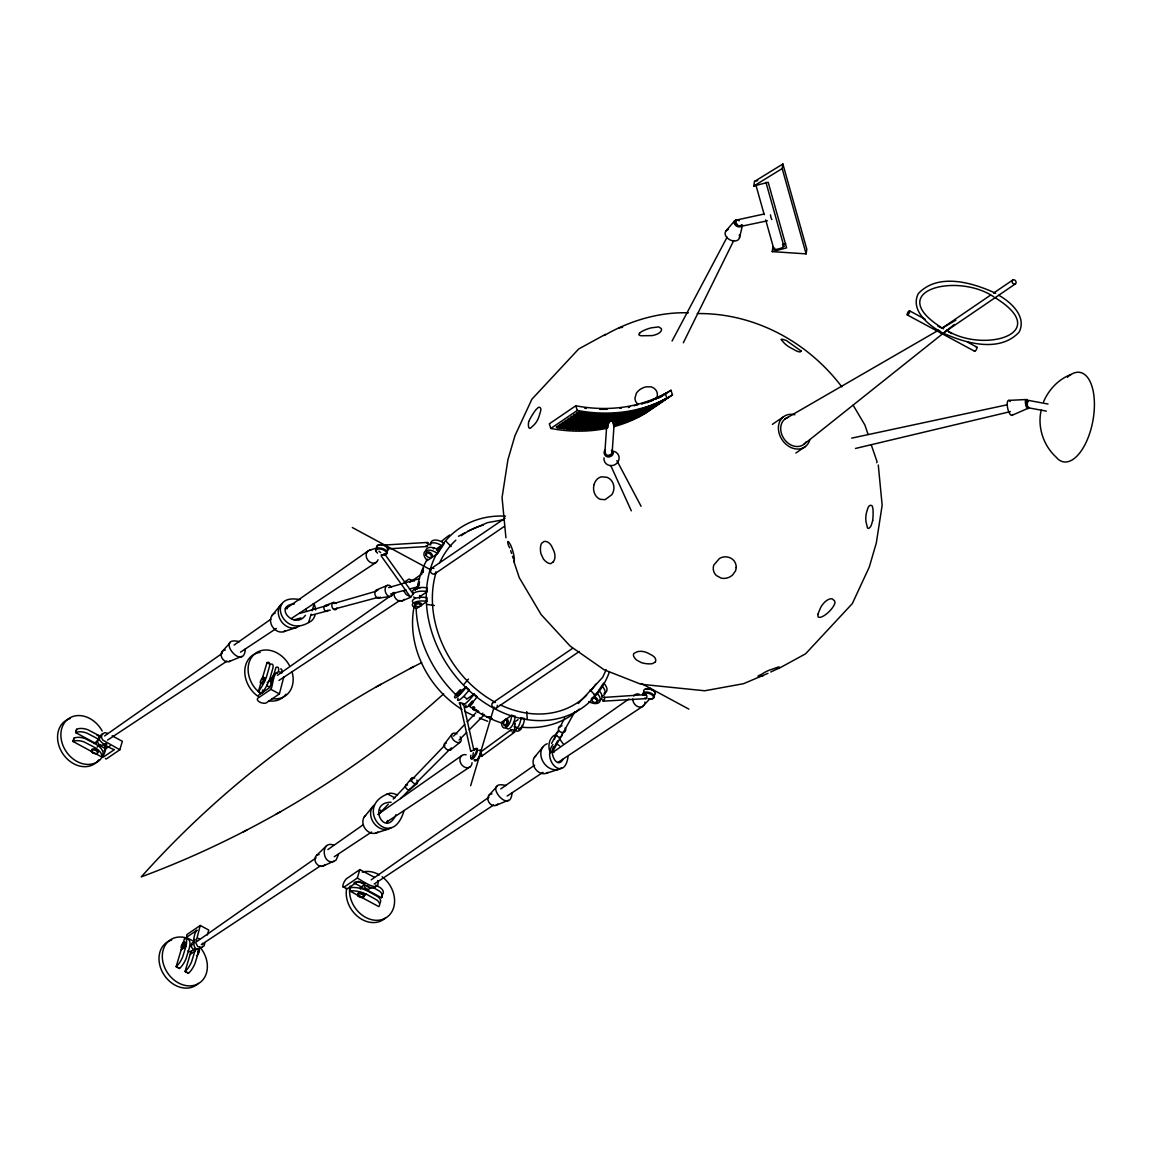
<?xml version="1.0" encoding="UTF-8"?>
<svg xmlns="http://www.w3.org/2000/svg" width="1152" height="1152" viewBox="0 0 1152 1152"><rect width="100%" height="100%" fill="white"/><g stroke="black" fill="none" stroke-linecap="round" stroke-linejoin="round"><path stroke-width="1.5" d="M410.659 597.038L413.194 593.957L384.451 553.651L381.168 555.941L410.731 597.398M426.96 601.445A10.31 4.162 1.4 0 0 413.683 602.87A10.31 4.162 1.4 0 0 416.736 608.414L426.96 601.445L427.061 597.744A10.31 4.162 1.4 0 0 416.246 598.046A10.31 4.162 1.4 0 0 412.646 602.122M419.904 596.606L427.205 591.624L427.306 587.923A10.31 4.162 1.4 0 0 416.477 588.226A10.31 4.162 1.4 0 0 412.891 592.301M481.55 756.346L514.44 732.298L514.915 723.658M1026.994 401.602L1027.267 400.176L1048.032 404.021M614.405 419.933L612.202 451.958A4.507 3.24 -4.2 0 1 611.309 454.147L608.774 455.342A3.326 2.39 -4.2 0 1 606.096 454.838L604.843 452.938L606.888 423.245M472.824 706.795L472.738 707.947A10.31 3.384 -61.7 0 0 475.488 709.603L478.843 711.418A10.31 3.384 -61.7 0 1 476.87 711.677M602.77 699.811L603.245 701.179L645.984 698.63M552.931 744.566C541.181 759.83 564.293 782.942 568.037 756.821M414.202 606.024C406.166 645.854 428.112 688.306 461.938 709.43M772.214 251.611L786.586 247.882L768.182 182.275L753.811 186.005L754.517 181.426L782.885 164.016L806.818 249.307L806.112 253.872L772.214 251.611L772.92 247.032M806.112 253.872L782.179 168.581L782.885 164.016M433.872 547.718L433.253 548.87M185.861 938.059A5.141 2.592 16.6 0 1 186.264 937.512L197.093 930.139C192.686 933.451 190.987 955.771 201.83 947.362M204.84 943.258L204.062 945.85L201.139 947.794L197.698 946.526L195.768 942.768L200.261 925.459L208.771 930.053L207.302 935.006M258.451 696.946A5.141 2.592 16.6 0 1 258.768 695.059L269.582 687.686C272.434 683.827 270.403 672.984 277.474 673.171M338.443 854.568L335.966 860.242L322.934 866.117M1041.221 410.069C1037.203 426.989 1043.467 445.622 1056.226 457.243A45.475 21.485 -79.5 0 0 1093.522 416.866A45.475 21.485 -79.5 0 0 1067.414 377.251M553.622 746.726C548.914 753.365 557.381 770.227 563.357 758.866M471.557 751.147L470.606 750.917L459.734 702.475L463.435 703.613L473.933 750.514M463.435 703.613L462.427 704.304M739.469 237.902L742.55 224.957A4.824 3.398 26.5 0 1 741.528 226.339L739.656 226.915A4.378 3.082 26.5 0 1 735.48 225.288L734.285 223.531A4.824 3.398 26.5 0 1 735.206 220.334L737.064 219.758A4.378 3.082 26.5 0 1 739.282 220.133M490.205 717.106L490.594 718.272M100.67 736.776A18.101 9.158 16.6 0 0 98.467 735.278L87.667 729.648A10.685 5.4 16.6 0 0 76.68 729.259L75.686 732.614L95.573 743.342M375.725 885.038L380.52 887.818A10.685 5.4 16.6 0 1 382.421 894.384L381.427 897.725L364.334 888.509M74.03 738.144L73.037 741.485L102.096 757.166L103.104 753.826A18.101 9.158 16.6 0 0 95.818 744.163L85.018 738.533A10.67 5.4 16.6 0 0 74.03 738.144L73.037 741.485A10.685 5.4 16.6 0 1 84.01 741.874L94.81 747.504A18.101 9.158 16.6 0 1 102.096 757.166M76.68 729.259L75.686 732.614A10.67 5.4 16.6 0 1 86.659 732.989L97.459 738.634A18.101 9.158 16.6 0 1 98.597 739.354M98.626 744.984L104.746 748.296L105.754 744.941A18.101 9.158 16.6 0 0 105.638 743.371M105.494 758.462A5.141 1.685 -61.7 0 0 106.762 758.664L119.822 749.765L122.342 741.312L112.147 735.797M184.781 937.728L176.155 966.629L179.525 968.443A10.67 3.499 -61.7 0 0 185.962 958.939L189.288 948.254A18.101 5.933 -61.7 0 0 188.15 939.542L184.781 937.728A18.101 5.933 -61.7 0 1 185.918 946.44L182.606 957.125A10.67 3.499 -61.7 0 1 176.155 966.629L179.525 968.443M271.296 664.085A10.67 3.499 -61.7 0 1 273.01 667.742L270 678.226A18.101 5.933 -61.7 0 1 261.763 693.331L258.394 691.517L260.928 683.021M261.95 679.608L267.019 662.616L270.374 664.43M261.763 693.331L262.771 689.933M272.894 677.635L275.947 667.426A10.67 3.499 -61.7 0 1 278.568 670.738M283.882 676.613L279.389 693.922L266.342 702.806A5.141 2.592 16.6 0 1 263.304 703.224L260.856 702.634A5.141 2.592 16.6 0 1 257.832 698.213L270.878 689.328C273.355 685.512 272.851 667.354 281.952 672.854M195.322 948.989A18.101 5.933 -61.7 0 1 194.846 951.25L191.534 961.949A10.67 3.499 -61.7 0 1 185.083 971.438L188.453 973.253A10.67 3.499 -61.7 0 0 194.89 963.763L198.202 953.064A18.101 5.933 -61.7 0 0 198.907 948.787M300.11 599.688C265.118 592.531 282.154 638.669 308.635 622.512L311.141 614.117M312.149 610.762L314.15 604.051L313.286 603.533M349.718 890.928A18.101 9.158 16.6 0 1 366.379 894.182L376.877 900.029A10.685 5.4 16.6 0 1 378.778 906.61L349.718 890.928L350.712 887.573A18.101 9.158 16.6 0 1 367.387 890.842L377.87 896.688A10.67 5.4 16.6 0 1 379.771 903.254M359.842 869.602L346.781 878.501A5.141 1.685 -61.7 0 0 342.936 885.326L342.994 886.752A5.141 1.685 -61.7 0 0 344.261 886.968L357.307 878.069L359.842 869.602L374.458 877.32M382.421 894.384L381.427 897.725A10.67 5.4 16.6 0 0 379.526 891.158L373.306 887.616M470.664 785.664L494.122 707.04M554.429 739.526L555.941 734.501L556.675 735.624M1027.426 407.592L1027.267 400.176M184.925 945.446L184.939 943.733M473.328 752.731L472.81 756.749M404.035 810.619C391.406 853.848 350.798 805.522 389.938 793.21A16.848 13.45 55.7 0 1 397.498 795.125M264.168 680.443L263.131 682.171M193.709 941.472L195.034 939.283M767.995 673.33L743.53 683.698L704.722 690.768L640.987 684.259L604.166 669.787L570.125 646.042L541.166 614.621L519.278 577.699L514.195 562.493L514.339 558.403A11.549 2.563 74.2 0 0 510.48 544.795C506.606 537.61 507.182 543.6 509.659 547.819M395.957 814.752C384.725 839.448 366.336 802.166 391.133 802.253M606.168 669.744L602.626 677.376L578.29 703.541M1043.568 401.76C1048.738 389.65 1058.515 379.195 1070.957 374.515M470.606 750.917L474.523 750.01M239.458 641.678C213.61 635.17 243.878 673.2 245.347 648.821M683.338 342.763L733.723 240.581M506.131 785.549C480.298 779.04 510.566 817.085 512.035 792.706M457.258 695.059C456.437 698.76 464.472 688.378 459.85 691.92M469.181 705.499C468.245 708.581 474.912 701.51 472.781 701.554M472.306 701.035L468.461 705.456M551.563 743.501L558.144 730.757M559.786 727.574L564.71 718.013M672.062 341.05L727.085 237.211M552.557 750.341L557.626 740.866M552.211 752.386L574.819 711.749M474.134 706.666L473.414 709.258L474.955 707.875M437.544 553.594A10.31 5.918 33.6 0 0 425.462 550.973A10.31 5.918 33.6 0 0 427.32 560.563L437.544 553.594L444.24 543.499A10.31 5.918 33.6 0 0 434.549 540.072A10.31 5.918 33.6 0 0 430.69 545.011M594 695.131L596.923 693.144L603.619 683.05A10.31 5.918 33.6 0 1 603.979 693.288M1012.234 415.224L1028.65 408.024A4.824 1.642 77.4 0 0 1028.851 407.318M426.888 543.154C428.933 540.922 428.256 546.235 426.629 546.538L387.13 548.899M444.37 744.106L451.901 734.328M404.28 582.206L408.931 579.11L414.374 581.126M333.562 845.107C320.299 839.822 321.826 865.757 334.382 861.293M271.8 615.744L280.066 605.678M364.133 817.128L372.398 807.062M534.37 757.411L542.621 747.331M405.576 785.578L411.466 778.435M458.726 692.986C465.754 682.272 448.69 702.374 459.259 692.496M463.824 684.475L468.461 679.075M770.731 671.99L778.982 668.174A11.462 1.728 -35.2 0 0 776.808 667.584L772.214 669.197A11.462 3.47 -23 0 0 761.861 674.179L758.621 675.677A11.462 1.109 -14.2 0 0 760.795 676.267L763.027 675.907M725.875 231.019L734.558 220.939M221.918 651.83L230.227 642.571M488.592 795.715L496.901 786.456M459.158 694.109L460.181 692.078M514.714 731.794C514.757 729.965 510.005 728.496 510.97 731.045M649.498 699.149L643.075 706.133L557.942 762.451M378.446 814.493L388.31 804.211M393.235 799.07L405.547 786.211M410.472 781.07L444.974 745.085M453.6 736.085L464.688 724.507M467.15 721.944L475.776 712.944M481.68 714.398L482.861 713.189M400.579 798.595L450.158 748.973M459.058 740.059L466.675 732.427M469.224 729.878L484.474 714.614M305.41 615.312C294.754 630.418 272.534 605.866 294.451 603.835M316.584 855.403L326.434 845.87M604.267 335.506C629.424 320.846 659.203 311.846 688.392 312.811M375.466 886.896C369.864 891.389 363.514 882.346 358.243 881.309L347.429 888.682A5.141 1.685 -61.7 0 1 346.162 888.466L342.994 886.752M443.664 693.806C393.912 739.008 338.861 778.219 280.598 811.685L276.077 814.147M603.778 697.435L645.595 694.613M409.91 789.61L416.952 783.547M450.59 749.88L460.267 742.104M803.851 444.355L954.331 324.446M480.686 751.982L510.984 729.835M649.123 688.133L649.757 687.686L647.107 689.544M763.906 214.07L735.97 220.147A3.326 1.757 56.6 0 0 735.782 222.12L737.222 224.683A4.507 2.376 56.6 0 0 739.411 226.339M94.248 743.198L98.669 740.102M104.558 735.97L222.307 653.299M234.086 645.034L270.878 619.2M285.595 608.875L368.021 551.002M267.149 682.546L271.57 679.435M277.459 675.302L389.318 596.779M392.256 594.706L395.208 592.646M409.925 582.307L421.704 574.042M189.504 946.714L192.456 944.64M196.862 941.544L316.094 857.851M327.859 849.586L363.182 824.774M377.899 814.45L461.808 755.554M360.936 887.083L363.874 885.01M371.232 879.854L488.981 797.184M500.76 788.918L534.614 765.158M552.283 752.746L628.819 699.019M613.886 426.658A187.776 149.846 55.7 0 0 646.013 412.934L672.466 394.906L670.982 390.269A187.776 149.846 55.7 0 1 575.784 405.792L549.331 423.821L550.814 428.458A187.776 149.846 55.7 0 0 607.594 428.17M550.814 428.458L577.267 410.429A187.776 149.846 55.7 0 0 672.466 394.906M110.174 745.733L106.128 748.498A5.141 1.685 -61.7 0 0 104.04 750.989M628.474 407.578L629.827 406.656L628.43 406.93M607.046 424.325L601.272 428.256L607.003 425.131M611.366 421.373L625.752 412.344L612.778 421.2M606.96 425.866L604.08 427.838L608.357 425.592M612.734 421.934L628.531 411.84L614.16 421.646M614.059 422.381L631.31 411.293L614.03 423.072M613.483 424.109L634.075 410.76L613.901 424.555M613.886 424.512L634.075 410.76L632.693 411.034M613.8 425.16L636.797 410.054L613.714 425.794M647.122 402.754L650.002 400.795M652.032 400.493L653.918 399.211L652.608 399.744M654.883 399.442L659.045 396.864L657.706 397.786M436.939 548.482L439.862 546.494M657.432 398.218L661.594 395.64L660.254 396.547M658.339 398.246L664.114 394.301M660.83 396.835L666.605 392.904L662.098 395.525A187.776 149.846 55.7 0 1 654.941 398.966M436.565 550.253L442.411 546.264A10.31 5.918 33.6 0 0 429.293 544.709M665.107 394.272L670.982 390.269M664.344 399.658L641.275 415.382L666.835 398.246L665.352 393.61M431.179 568.555L505.109 518.17M434.981 573.667L504.475 526.306M772.402 424.339L783.389 416.851M941.99 328.248L990.576 295.128M993.528 293.112L1012.666 280.066M944.784 332.006L1015.474 283.824M795.83 453.038L805.435 446.486M466.243 687.11L456.005 694.094A10.31 1.915 -48.8 0 0 456.854 697.032A10.31 1.915 -48.8 0 0 466.243 687.11L469.224 689.731A10.31 1.915 -48.8 0 1 460.512 699.163A10.31 1.915 -48.8 0 1 458.136 698.227M466.862 699.034L474.178 694.051L477.173 696.672A10.31 1.915 -48.8 0 1 468.446 706.118A10.31 1.915 -48.8 0 1 466.07 705.168M492.725 702.778L572.558 648.36M496.526 707.904L579.326 651.456M200.261 925.459L187.214 934.358A5.141 2.592 16.6 0 0 186.898 936.23L187.387 936.95M511.69 715.306L501.451 722.275A10.31 4.622 -75.8 0 0 506.362 727.416A10.31 4.622 -75.8 0 0 511.69 715.306L515.189 716.198A10.31 4.622 -75.8 0 1 511.128 727.157A10.31 4.622 -75.8 0 1 505.67 726.97M513.691 722.635L518.069 719.654M181.224 949.637L185.918 946.44M190.152 954.446L194.846 951.25M361.699 897.379L366.379 894.182M97.099 747.029L100.094 745.056M107.554 740.117L227.045 661.061M240.48 652.176L276.322 628.459M291.254 618.581L376.387 562.248M278.957 680.443L399.931 600.408M190.886 951.566L195.365 948.614M201.341 944.654L320.818 865.613M334.267 856.714L371.592 832.018M386.539 822.125L470.174 766.8M374.242 883.987L493.718 804.946M507.154 796.046L543.01 772.33M753.811 186.005L782.179 168.581M380.909 684.346L376.387 686.808C288.432 736.949 208.771 801.403 141.278 876.859C189.446 859.046 235.944 837 280.598 811.685M784.973 418.997L938.736 330.091M941.846 328.291L955.814 320.213M664.517 394.315L660.658 396.504A187.776 149.846 55.7 0 1 654.955 399.298M660.499 396.763L663.077 395.294M666 398.952L662.141 401.141A187.776 149.846 55.7 0 1 582.394 414.158L576.432 413.194L577.872 412.214L583.834 413.165A187.776 149.846 55.7 0 0 663.581 400.162L668.088 397.541L643.766 413.971M664.56 399.946L659.246 403.114A187.776 149.846 55.7 0 1 579.514 416.117L573.552 415.166L574.992 414.173L580.954 415.138A187.776 149.846 55.7 0 0 660.686 402.134M661.68 401.904L656.366 405.072A187.776 149.846 55.7 0 1 576.634 418.09L570.658 417.125L572.098 416.146L578.074 417.096A187.776 149.846 55.7 0 0 657.806 404.093M658.8 403.877L654.926 406.066A187.776 149.846 55.7 0 1 575.179 419.069L569.218 418.104L567.778 419.098L573.739 420.048A187.776 149.846 55.7 0 0 653.486 407.045M657.36 404.856L652.046 408.024A187.776 149.846 55.7 0 1 572.299 421.027L566.338 420.077L564.898 421.056L570.859 422.021A187.776 149.846 55.7 0 0 609.422 422.05M654.466 406.814L649.152 409.997A187.776 149.846 55.7 0 1 612.835 422.266M651.586 408.787L647.712 410.976A187.776 149.846 55.7 0 1 612.994 422.957M650.146 409.766L644.832 412.949A187.776 149.846 55.7 0 1 614.88 423.936M647.251 411.739L641.952 414.907A187.776 149.846 55.7 0 1 613.57 425.534M605.491 334.339L578.678 348.97L531.864 399.254L514.944 435.744L507.902 459.821L502.056 497.563L505.93 537.768M458.496 536.299L464.818 532.858M467.971 531.144L487.498 522.648L503.323 519.768M308.635 622.512L311.069 621.187A16.848 13.45 55.7 0 0 315.014 615.24M409.954 668.606L421.718 662.616M243.23 831.974L247.046 829.901M555.941 734.501L553.507 735.811A16.848 13.45 55.7 0 0 549.346 749.75L550.426 752.962M778.723 668.477L805.536 653.846L852.35 603.562L869.27 567.072L876.312 542.995L882.158 505.253L878.285 465.034M376.387 686.808L413.755 666.518M656.496 398.102L655.214 398.678M661.81 400.896L663.077 400.277L638.726 416.621L640.008 416.002M603.245 701.179L604.67 698.976L604.296 697.075M514.44 732.298L512.194 732.038M402.062 600.912L410.227 597.47M376.589 589.91L387.461 585.346M229.162 661.579L241.618 656.395M495.835 805.45L508.306 800.266M648.706 401.314L647.381 401.789M325.138 605.606L333.374 602.482M1028.117 401.846A4.378 1.483 77.4 0 0 1026.331 399.528L1025.654 400.104A4.824 1.642 77.4 0 0 1025.568 403.992L1026.187 406.267A4.378 1.483 77.4 0 0 1027.958 408.586L1028.347 408.456M642.067 403.546L643.392 403.114M644.731 402.667L646.056 402.235M283.651 631.67L296.352 627.566M546.221 773.323L558.922 769.234M375.984 833.054L388.685 828.95M369.302 550.31L376.891 547.92M299.635 613.469L328.738 605.016M333.864 603.518L376.646 591.091M388.627 587.606L419.429 578.664M294.106 619.79L301.003 617.947M311.342 615.197L330.278 610.142M333.734 609.221L378.518 597.269M390.571 594.043L406.08 589.91M409.522 588.989L418.133 586.685M633.946 405.778L635.314 405.418M636.667 405.058L638.021 404.712M754.517 181.426L757.714 180.605M782.51 244.541L785.707 243.72M855.475 448.459L1010.39 411.61M851.702 438.134L1007.28 404.77M740.664 226.411L767.419 220.81M606.845 427.291L608.227 427.018M618.667 327.902L620.899 327.542A11.462 1.109 -14.2 0 1 622.555 327.384M379.066 598.104L390.802 596.362M736.387 219.845L737.64 219.917A4.507 2.376 56.6 0 1 739.123 220.853M620.035 408.269L621.446 408.082M102.845 734.184C90.418 738.389 111.182 749.102 114.408 749.578L103.594 756.95A5.141 1.685 -61.7 0 1 102.269 755.323M106.906 744.235L104.314 744.134M384.941 544.997L427.68 542.434M1008.763 400.378L1026.331 399.528M601.272 409.363L599.803 409.378M602.741 409.349L604.21 409.334M605.664 409.32L607.133 409.306M697.277 313.574C754.243 312.797 807.768 341.77 841.838 386.87M584.741 408.283L586.267 408.442M556.416 743.645L559.699 745.877M426.629 546.538L426.11 545.645M427.277 604.469L434.318 605.506M1027.339 407.592L1046.333 411.12M514.109 726.682L517.306 727.488M409.795 596.477L406.238 594.562L403.776 590.846M198.36 938.376L199.526 938.808M474.307 716.026L464.789 711.418M479.318 717.998L487.656 721.267M107.77 733.45L105.077 732.658L101.952 734.011L101.477 737.554L102.859 740.117L119.822 749.765M995.702 293.314C972.936 282.629 938.074 272.347 918.23 293.688C910.051 310.493 928.598 325.253 941.717 332.424M993.845 296.885C956.635 271.526 881.352 291.168 943.574 328.853M946.555 330.192C982.843 353.549 1053.864 334.008 995.299 297.821M943.258 333.115C965.678 343.426 999.864 353.002 1019.174 332.05C1026.893 316.642 1011.11 302.155 998.726 295.258M460.296 704.03L459.158 703.066M909.518 310.795L925.157 319.248M937.685 325.987L940.81 327.686M948.629 331.906L951.754 333.59M967.406 342.029L976.795 347.098M907.344 314.957L974.621 351.245M352.31 527.53L431.136 570.067M641.405 683.51L688.853 709.114M270.878 689.328L279.389 693.922M387.13 793.714L394.877 797.89M357.307 878.069C359.928 879.235 381.283 894.96 377.64 880.502M353.866 882.85L362.837 887.702M188.453 973.253L185.083 971.438L191.16 951.048A2.39 1.901 55.7 0 1 187.963 950.832M380.75 552.586L378.922 551.246M369.648 887.458L367.301 885.528M260.554 693.547L255.686 688.954A25.992 20.736 55.7 0 1 255.859 653.04A25.992 20.736 55.7 0 1 289.426 665.467M446.184 541.426L451.138 546.552M590.098 690.005L595.066 695.117M563.256 743.947L559.166 738.288M612.302 449.827L613.267 451.858A4.378 4.118 -26.1 0 1 611.626 455.918L609.451 456.883A4.824 4.55 -26.1 0 1 605.146 455.429L604.181 453.398A4.378 4.118 -26.1 0 1 604.987 450.173M853.085 405.115L864.936 425.117L868.046 434.405M616.896 460.627L641.102 506.318M610.704 465.437L631.31 510.84M305.885 609.437L306.59 611.352M510.638 550.584L511.618 553.464M314.15 604.051L315.216 607.262A16.848 13.45 55.7 0 1 315.605 610.013M871.272 444.874L877.075 461.765A11.822 2.635 74.2 0 1 876.672 462.701M512.539 556.243L513.346 558.749M575.784 405.792L577.267 410.429M765.936 182.275L783.864 246.154M755.986 185.342L764.222 214.69M765.677 219.874L773.914 249.221M513.965 560.794L514.382 562.248M612.014 451.224L612.202 451.958M526.752 711.648L527.227 718.834M272.578 677.65L272.65 679.09M202.536 943.33L202.608 944.77M609.365 672.048A108.763 86.789 55.7 0 1 504.072 713.146A108.763 86.789 55.7 0 1 426.269 596.362A108.763 86.789 55.7 0 1 505.498 516.139M497.318 705.254A3.182 2.549 55.7 0 1 495.029 708.336A3.182 2.549 55.7 0 1 491.861 704.894A3.182 2.549 55.7 0 1 494.698 702.418M586.627 695.246A101.736 81.187 55.7 0 1 500.242 704.851M495.49 702.432A101.736 81.187 55.7 0 1 436.003 572.688M439.632 562.882A101.736 81.187 55.7 0 1 455.832 540.173M461.275 535.68A101.736 81.187 55.7 0 1 483.25 525.096M595.786 684.173A101.736 81.187 55.7 0 1 591.494 689.962M596.923 693.144A10.31 5.918 33.6 0 1 599.342 702.245A10.31 5.918 33.6 0 1 588.787 701.554M393.163 592.546A5.76 3.874 74.4 0 1 388.051 595.858A5.76 3.874 74.4 0 1 385.488 587.419A5.76 3.874 74.4 0 1 391.493 587.03M336.946 608.083A3.787 2.549 74.4 0 1 333.317 609.034A3.787 2.549 74.4 0 1 332.179 603.59A3.787 2.549 74.4 0 1 336.01 603.59M380.275 597.096A4.277 2.88 74.4 0 1 375.091 594.907A4.277 2.88 74.4 0 1 378.115 589.997M327.326 611.05A2.981 2.002 74.4 0 1 323.928 608.328A2.981 2.002 74.4 0 1 326.736 605.995M327.96 610.027A2.981 2.002 74.4 0 1 327.701 610.618M565.243 727.805A3.787 3.24 28.2 0 1 563.342 732.413A3.787 3.24 28.2 0 1 558.461 729.302A3.787 3.24 28.2 0 1 562.061 725.774M561.989 734.126A2.981 2.563 28.2 0 1 560.434 737.035A2.981 2.563 28.2 0 1 556.834 735.754A2.981 2.563 28.2 0 1 557.136 732.398M557.741 732.053A2.981 2.563 28.2 0 1 558.432 731.866M460.166 736.848A5.76 3.586 44.4 0 1 458.309 742.622A5.76 3.586 44.4 0 1 451.613 736.402A5.76 3.586 44.4 0 1 456.941 733.838M451.253 747.806A4.277 2.664 44.4 0 1 448.546 750.197A4.277 2.664 44.4 0 1 444.312 746.251A4.277 2.664 44.4 0 1 446.285 743.184M416.88 780.091A3.787 2.347 44.4 0 1 415.656 783.893A3.787 2.347 44.4 0 1 411.278 779.803A3.787 2.347 44.4 0 1 414.763 778.118M410.386 788.746A2.981 1.858 44.4 0 1 406.973 789.077A2.981 1.858 44.4 0 1 405.893 785.203M406.339 784.987A2.981 1.858 44.4 0 1 407.534 785.059M404.107 599.314A6.293 5.011 55.7 0 1 397.238 600.034A6.293 5.011 55.7 0 1 394.229 592.416M258.394 691.517A18.101 5.933 -61.7 0 0 266.645 676.397L269.64 665.928A10.67 3.499 -61.7 0 0 267.019 662.616M292.003 671.659A25.992 20.736 55.7 0 1 271.987 698.602M285.984 694.267A25.992 20.736 55.7 0 1 268.675 700.848M257.242 695.808A25.992 20.736 55.7 0 1 244.843 669.931A25.992 20.736 55.7 0 1 260.179 652.392M280.627 668.88A10.67 3.499 -61.7 0 1 281.923 672.552M271.238 682.891A3.96 3.168 55.7 0 1 272.088 677.362M270 686.362A2.39 1.901 55.7 0 1 266.76 685.094M264.398 677.866A3.384 1.109 -61.7 0 1 264.01 681.768A3.384 1.109 -61.7 0 1 261.403 682.834M230.314 660.946A6.293 5.011 55.7 0 1 221.76 657.59A6.293 5.011 55.7 0 1 225.288 649.987M102.211 731.03A25.992 20.736 55.7 0 0 69.394 718.114A25.992 20.736 55.7 0 0 67.046 752.76A25.992 20.736 55.7 0 0 100.267 759.629L103.565 755.208A25.992 20.736 55.7 0 0 105.941 745.171M98.77 759.83A25.992 20.736 55.7 0 1 63.072 754.085A25.992 20.736 55.7 0 1 70.229 718.517M104.054 745.056A18.101 9.158 16.6 0 1 104.746 748.296M103.19 744.782A3.96 3.168 55.7 0 1 97.819 742.666A3.96 3.168 55.7 0 1 100.037 737.885M378.029 559.771A7.013 5.602 55.7 0 1 367.79 560.074A7.013 5.602 55.7 0 1 370.786 550.037M415.368 604.714A3.384 1.368 1.4 0 1 417.888 602.626A3.384 1.368 1.4 0 1 421.214 604.642M416.246 604.238A2.016 0.821 1.4 0 1 416.333 603.605M419.818 603.576A2.016 0.821 1.4 0 1 420.149 604.181M415.123 590.515A3.384 1.368 1.4 0 1 415.166 590.155M416.578 589.306A3.384 1.368 1.4 0 1 417.37 589.162M415.339 589.637A3.384 1.368 1.4 0 1 416.261 588.182A3.384 1.368 1.4 0 1 419.976 588.038M415.08 597.874A10.31 4.162 1.4 0 1 413.654 596.995M412.934 593.971A10.31 4.162 1.4 0 1 427.205 591.624M426.686 554.414A3.384 1.944 33.6 0 1 427.536 551.866A3.384 1.944 33.6 0 1 431.582 553.81A3.384 1.944 33.6 0 1 431.438 556.69M429.264 553.018A2.016 1.166 33.6 0 1 431.021 554.659M425.779 550.685A10.31 5.918 33.6 0 1 439.387 550.829M417.542 587.794A10.31 5.213 16.6 0 1 418.55 585.432L419.544 582.077A10.31 5.213 16.6 0 0 418.954 585.835M384.422 545.342A2.016 1.109 85.7 0 1 386.237 546.826M419.53 595.469A2.016 0.907 -75.8 0 1 419.443 598.651M93.917 743.573A2.39 1.901 55.7 0 1 96.264 743.141M285.538 630.648A10.282 8.208 55.7 0 1 272.189 626.342A10.282 8.208 55.7 0 1 275.155 613.138M298.944 626.155A14.126 11.275 55.7 0 1 281.621 621.778A14.126 11.275 55.7 0 1 282.082 603.49M285.322 608.4A9.245 7.373 55.7 0 1 287.395 608.645M418.061 588.182A2.016 1.022 16.6 0 1 418.91 587.693M423.101 572.069A2.016 1.022 16.6 0 1 423.49 571.118M421.517 574.488A10.31 5.213 16.6 0 1 422.51 572.126L423.518 568.786A10.31 5.213 16.6 0 0 422.914 572.544M96.221 750.197A2.016 1.022 16.6 0 1 96.552 750.47M91.814 750.586A3.384 1.714 16.6 0 1 95.573 749.117A3.384 1.714 16.6 0 1 97.373 752.4M97.085 735.509A3.384 1.714 16.6 0 1 101.059 736.517M377.539 553.118A5.342 2.707 16.6 0 1 377.986 549.115A5.342 2.707 16.6 0 1 385.56 551.362A5.342 2.707 16.6 0 1 383.774 554.976M382.522 554.976A5.342 2.707 16.6 0 1 381.182 554.76M377.41 546.365A5.342 2.707 16.6 0 1 383.342 544.939A5.342 2.707 16.6 0 1 387.576 549.374M376.301 551.794A6.077 3.067 16.6 0 1 378.576 547.978A6.077 3.067 16.6 0 1 386.597 550.958A6.077 3.067 16.6 0 1 384.307 554.774M377.266 548.568A6.077 3.067 16.6 0 1 382.507 544.997A6.077 3.067 16.6 0 1 387.461 550.872M497.88 803.851A6.293 5.011 55.7 0 1 488.822 802.195A6.293 5.011 55.7 0 1 491.962 793.872M354.96 881.928A18.101 9.158 16.6 0 1 364.939 883.656M382.133 876.758A25.992 20.736 55.7 0 1 393.019 909.374A25.992 20.736 55.7 0 1 365.645 917.366A25.992 20.736 55.7 0 1 349.978 886.133M362.203 872.165A25.992 20.736 55.7 0 1 379.411 874.93M385.618 917.784A25.992 20.736 55.7 0 1 358.675 917.266A25.992 20.736 55.7 0 1 346.666 888.394M644.069 705.053A7.013 5.602 55.7 0 1 637.157 706.306A7.013 5.602 55.7 0 1 632.808 698.976M633.701 695.966A7.013 5.602 55.7 0 1 639.043 694.094M644.962 702.043A7.013 5.602 55.7 0 1 644.717 703.656M360.317 893.362A2.016 1.022 16.6 0 1 360.806 893.39M362.275 893.88A2.016 1.022 16.6 0 1 362.923 894.442M358.603 895.075A3.384 1.714 16.6 0 1 359.05 892.685A3.384 1.714 16.6 0 1 363.658 893.923A3.384 1.714 16.6 0 1 363.226 896.314M360 895.91A3.384 1.714 16.6 0 1 359.237 895.522M643.162 694.915A5.342 2.707 16.6 0 1 648.432 693.317A5.342 2.707 16.6 0 1 653.53 697.262A5.342 2.707 16.6 0 1 648.259 698.861M645.221 689.227A5.342 2.707 16.6 0 1 651.096 689.256A5.342 2.707 16.6 0 1 654.854 692.798M643.781 691.776A6.077 3.067 16.6 0 1 651.11 689.544A6.077 3.067 16.6 0 1 653.587 695.405M642.816 695.002A6.077 3.067 16.6 0 1 647.597 692.136A6.077 3.067 16.6 0 1 654.394 696.528A6.077 3.067 16.6 0 1 648.432 698.616M591.566 698.357A3.384 1.944 33.6 0 1 596.592 699.739A3.384 1.944 33.6 0 1 595.195 702.72A3.384 1.944 33.6 0 1 591.35 698.818M595.21 698.198A2.016 1.166 33.6 0 1 596.736 699.926M593.15 696.931A3.384 1.944 33.6 0 1 597.586 699.35A3.384 1.944 33.6 0 1 596.059 701.827M601.776 685.814A10.31 5.918 33.6 0 1 602.15 696.053M598.752 690.379A10.31 5.918 33.6 0 1 599.112 700.618M369.878 888.653A3.96 3.168 55.7 0 1 365.357 887.832A3.96 3.168 55.7 0 1 364.579 882.922M370.8 887.256A3.96 3.168 55.7 0 1 370.44 888.048M644.875 695.318A2.016 1.109 85.7 0 1 646.502 695.203A2.016 1.109 85.7 0 1 646.574 698.17A2.016 1.109 85.7 0 1 644.947 697.766M360.346 889.056A2.39 1.901 55.7 0 1 362.419 886.81M561.514 767.822A14.126 11.275 55.7 0 1 543.154 761.89A14.126 11.275 55.7 0 1 547.229 743.746M548.093 772.301A10.282 8.208 55.7 0 1 535.493 769.118A10.282 8.208 55.7 0 1 535.838 755.813M552.024 751.118A9.245 7.373 55.7 0 1 553.939 752.443M324.994 864.518A6.293 5.011 55.7 0 1 315.922 862.862A6.293 5.011 55.7 0 1 319.075 854.539M193.709 942.538A18.101 5.933 -61.7 0 1 194.155 942.739M199.786 946.915A25.992 20.736 55.7 0 1 194.256 985.291A25.992 20.736 55.7 0 1 162.302 956.779A25.992 20.736 55.7 0 1 193.579 941.371M198.389 983.347A25.992 20.736 55.7 0 1 163.584 974.131A25.992 20.736 55.7 0 1 171.662 939.989M197.539 948.715A3.96 3.168 55.7 0 1 191.837 947.664A3.96 3.168 55.7 0 1 193.81 942.422M472.061 762.71A7.013 5.602 55.7 0 1 465.826 767.592A7.013 5.602 55.7 0 1 459.907 759.629A7.013 5.602 55.7 0 1 466.142 754.762M522.13 725.314A3.384 1.512 -75.8 0 1 520.69 729.058A3.384 1.512 -75.8 0 1 518.904 728.582M507.47 721.67A2.016 0.907 -75.8 0 1 507.47 722.146M506.866 724.061A2.016 0.907 -75.8 0 1 506.347 724.579M520.33 727.531A3.384 1.512 -75.8 0 1 519.941 728.222M519.523 728.755A3.384 1.512 -75.8 0 1 519.077 729.101M505.814 720.389A3.384 1.512 -75.8 0 1 508.032 720.317A3.384 1.512 -75.8 0 1 507.125 724.982A3.384 1.512 -75.8 0 1 504.922 725.054M514.987 729.317A10.31 4.622 -75.8 0 0 520.43 729.504A10.31 4.622 -75.8 0 0 524.506 718.546L520.992 717.653A10.31 4.622 -75.8 0 1 514.411 730.339M474.178 694.051A10.31 1.915 -48.8 0 1 466.186 702.907A10.31 1.915 -48.8 0 1 462.6 703.728M489.47 716.976A10.31 3.384 -61.7 0 0 492.221 718.632L488.851 716.818A10.31 3.384 -61.7 0 1 486.331 716.371M464.242 696.989A2.016 1.152 33.6 0 1 466.358 698.832M480.298 753.034A2.016 1.21 54.8 0 1 481.925 755.381A2.016 1.21 54.8 0 1 480.514 756.346M513.418 722.837A2.016 0.821 1.4 0 1 514.642 724.061M391.277 827.539A14.126 11.275 55.7 0 1 373.954 823.162A14.126 11.275 55.7 0 1 374.414 804.874M377.87 832.018A10.282 8.208 55.7 0 1 365.27 828.835A10.282 8.208 55.7 0 1 365.602 815.544M379.728 810.029A9.245 7.373 55.7 0 1 381.802 810.835M387.533 820.512A9.245 7.373 55.7 0 1 387.202 822.629M476.323 710.971A10.31 3.384 -61.7 0 1 476.093 709.762M198.893 949.752A3.384 1.109 -61.7 0 1 199.022 952.229A3.384 1.109 -61.7 0 1 196.589 955.642M198.302 949.925A3.384 1.109 -61.7 0 1 197.741 952.013M184.651 942.984A3.384 1.109 -61.7 0 1 185.99 943.675A3.384 1.109 -61.7 0 1 183.946 947.75A3.384 1.109 -61.7 0 1 182.261 947.779M474.192 749.592A5.342 1.757 -61.7 0 1 476.453 750.845A5.342 1.757 -61.7 0 1 472.522 757.642A5.342 1.757 -61.7 0 1 470.938 755.222M480.053 751.075A5.342 1.757 -61.7 0 1 479.405 757.066A5.342 1.757 -61.7 0 1 475.128 759.6M478.973 750.456A6.077 1.987 -61.7 0 1 479.347 756.216A6.077 1.987 -61.7 0 1 474.106 759.787M474.883 749.419A6.077 1.987 -61.7 0 1 477.576 750.082A6.077 1.987 -61.7 0 1 474.149 757.411A6.077 1.987 -61.7 0 1 470.851 758.03M1028.304 407.074A3.499 1.138 77.3 0 1 1026.173 404.827A3.499 1.138 77.3 0 1 1026.504 400.637M1026.835 400.795A3.499 1.138 77.3 0 1 1027.541 401.731M1012.723 414.533A7.69 2.52 77.3 0 1 1007.554 407.635A7.69 2.52 77.3 0 1 1010.261 401.515M771.912 219.528A3.672 0.922 78.2 0 1 770.472 214.848M741.312 225.187A3.499 2.434 27.1 0 1 736.157 224.741A3.499 2.434 27.1 0 1 736.56 220.752M739.267 234.922A7.69 5.357 27.1 0 1 735.221 240.97A7.69 5.357 27.1 0 1 725.947 236.275A7.69 5.357 27.1 0 1 728.381 229.406M741.398 224.942A3.326 1.757 56.6 0 1 741.341 225.605M611.438 450.446A3.499 3.283 -26.2 0 1 609.653 455.774A3.499 3.283 -26.2 0 1 605.29 452.405M614.347 451.426A7.69 7.214 -26.2 0 1 618.811 460.094A7.69 7.214 -26.2 0 1 609.984 465.566A7.69 7.214 -26.2 0 1 603.979 457.848M614.376 420.264A3.672 1.296 3.9 0 1 610.171 421.085M604.843 452.938A4.507 3.24 -4.2 0 1 605.203 451.426M657 396.994A11.506 9.086 -8.5 0 0 654.034 388.253L651.298 386.827L646.128 386.842A11.491 7.92 -27 0 0 636.422 393.12L634.939 398.102A11.491 9.13 -38.8 0 0 638.294 404.366M976.277 347.227A2.347 0.763 -61.7 0 1 976.421 349.459A2.347 0.763 -61.7 0 1 974.405 350.827M942.394 333.331A2.347 1.872 55.7 0 1 939.931 331.186M782.741 245.923A5.242 1.094 -15.7 0 1 782.482 247.522A5.242 1.094 -15.7 0 1 775.67 249.422A5.242 1.094 -15.7 0 1 774.72 248.155M609.61 422.798A187.776 149.846 55.7 0 1 569.419 423L563.458 422.035L562.003 423.029L567.979 423.979A187.776 149.846 55.7 0 0 608.155 423.778M646.272 411.955A187.776 149.846 55.7 0 1 613.152 423.634M608.328 424.512A187.776 149.846 55.7 0 1 566.525 424.973L560.563 424.008L559.123 424.987L565.085 425.952A187.776 149.846 55.7 0 0 606.888 425.491M643.392 413.928A187.776 149.846 55.7 0 1 613.44 424.915M605.448 426.47A187.776 149.846 55.7 0 1 563.645 426.931L557.683 425.966L556.243 426.96L562.205 427.91A187.776 149.846 55.7 0 0 607.219 426.888M653.486 399.6A187.776 149.846 55.7 0 1 649.051 401.4M647.554 401.962A187.776 149.846 55.7 0 1 641.491 404.006M653.501 399.96A187.776 149.846 55.7 0 1 649.094 401.803M650.592 409.018A187.776 149.846 55.7 0 1 612.662 421.56M435.845 571.81A3.182 2.549 55.7 0 1 432.763 573.955A3.182 2.549 55.7 0 1 430.373 569.909A3.182 2.549 55.7 0 1 433.872 568.469M579.24 709.128A108.763 86.789 55.7 0 1 521.928 727.229M502.934 723.398A108.763 86.789 55.7 0 1 469.138 706.061M455.904 694.786A108.763 86.789 55.7 0 1 416.117 608.414M417.326 587.822A108.763 86.789 55.7 0 1 427.32 559.152M441.461 541.454A108.763 86.789 55.7 0 1 449.683 535.032M806.098 441.907A15.811 12.614 55.7 0 1 784.454 439.445A15.811 12.614 55.7 0 1 787.882 417.413M809.784 439.963A18.49 14.746 55.7 0 1 791.208 447.624A18.49 14.746 55.7 0 1 778.493 426.154A18.49 14.746 55.7 0 1 794.837 414.763M817.776 614.419L818.136 616.925A11.549 4.003 -44.8 0 0 827.093 613.469L829.325 611.41A11.822 4.104 -44.8 0 0 834.998 602.842L834.653 600.97L832.277 598.867A11.563 6.019 -55.9 0 0 820.67 607.507L817.776 614.419M528.653 421.675L528.394 424.181A11.462 3.254 -72.4 0 0 530.453 428.184L532.958 425.88A11.462 5.63 -64.3 0 0 539.078 416.29L540.562 411.322A11.462 4.133 -50.6 0 0 538.488 407.304L535.997 409.622A11.462 1.757 -59.3 0 0 529.877 419.213L528.653 421.675M872.683 520.589L871.2 525.571A11.491 3.182 -75.9 0 1 867.442 527.803L866.045 521.957A11.506 5.443 -85.5 0 1 867.197 510.408A11.506 4.507 86.1 0 1 871.013 505.31L872.352 506.088L872.971 509.242A11.491 1.973 -86.4 0 1 872.683 520.589M736.214 567.504L735.624 570.758L732.47 575.15A11.491 9.749 -21.4 0 1 721.267 578.174L716.27 575.482A11.491 10.526 -2.9 0 1 713.794 565.085L719.482 558.475A11.506 11.102 -42 0 1 730.915 558.216A11.506 10.498 -49.1 0 1 736.214 567.504M594.072 484.488L593.568 487.469A11.549 9.562 89.2 0 0 600.091 499.277L605.088 499.68L611.755 494.784A11.563 10.814 -75.6 0 0 609.509 478.67L607.003 477.288L601.387 476.798A11.822 9.806 89.2 0 0 594.072 484.488M639.619 333.115L638.942 334.109A11.822 3.067 -17 0 0 643.478 335.722L652.19 335.606A11.563 5.155 -6.7 0 0 661.32 328.651L658.742 326.894L651.226 327.845A11.549 2.995 -17 0 0 639.619 333.115M553.003 562.061L550.858 563.587A11.462 5.645 60.9 0 1 543.37 558.965L540.878 553.536A11.462 5.27 77.6 0 1 541.57 543.341L544.104 541.454A11.462 7.632 82.1 0 1 551.592 546.077L554.083 551.506A11.462 8.006 62 0 1 553.392 561.715L553.003 562.061M655.301 662.069L652.45 663.624A11.462 4.032 12.3 0 1 641.52 662.717L636.523 660.024A11.462 4.997 27.4 0 1 633.787 653.544L636.624 652.003A11.462 7.358 21.9 0 1 647.554 652.896L652.565 655.603A11.462 6.394 4.9 0 1 655.301 662.069M801.202 351.058L800.597 351.734A11.506 3.427 39.7 0 1 793.282 349.171A11.506 4.032 30.6 0 1 783.85 342.691L781.099 339.48A11.491 1.354 24.4 0 1 786.355 340.517L801.202 351.058M580.061 412.027L556.992 427.752L558.533 427.997L581.616 412.272L580.061 412.027M583.157 412.517L560.088 428.256L561.629 428.486L584.712 412.762L583.157 412.517M586.224 412.92L563.155 428.645L564.682 428.803L587.75 413.078L586.224 412.92M589.277 413.237L566.194 428.962L567.72 429.12L590.789 413.395L589.277 413.237M592.315 413.554L569.246 429.278L570.744 429.394L593.827 413.669L592.315 413.554M595.31 413.726L572.242 429.466L573.739 429.538L596.808 413.798L595.31 413.726M598.306 413.87L575.222 429.595L576.72 429.667L599.789 413.942L598.306 413.87M601.286 414.014L578.218 429.739L579.686 429.739L602.755 414.014L601.286 414.014M604.224 414L581.141 429.725L582.61 429.71L605.693 413.971L604.224 414M607.147 413.957L584.078 429.696L585.547 429.667L608.616 413.942L607.147 413.957M610.085 413.914L587.002 429.638L611.525 413.813L610.085 413.914M612.95 413.712L589.882 429.437L614.39 413.611L612.95 413.712M615.83 413.51L592.762 429.235L617.27 413.41L615.83 413.51M618.696 413.28L595.627 429.005L620.107 413.093L618.696 413.28M621.518 412.906L598.45 428.63L622.93 412.718L621.518 412.906M638.15 409.709L615.067 425.434L639.504 409.349L638.15 409.709M640.858 408.989L617.789 424.728L642.211 408.629L640.858 408.989M643.55 408.197L620.467 423.922L644.875 407.75L643.55 408.197M646.214 407.304L623.131 423.043L647.539 406.872L646.214 407.304M648.864 406.426L625.795 422.165L650.189 405.95L648.864 406.426M651.485 405.432L628.416 421.157L652.795 404.899L651.485 405.432M654.091 404.381L631.022 420.106L655.402 403.848L654.091 404.381M656.698 403.33L633.629 419.054L657.979 402.739L656.698 403.33M659.261 402.12L636.178 417.845L660.528 401.501L659.261 402.12M261.922 682.474A3.384 1.109 -61.7 0 0 263.88 677.347A3.384 1.109 -61.7 0 0 260.64 680.832A3.384 1.109 -61.7 0 0 261.922 682.474M415.93 606.226A3.384 1.368 1.4 0 0 421.459 605.549A3.384 1.368 1.4 0 0 416.995 603.922A3.384 1.368 1.4 0 0 415.93 606.226M426.082 555.336A3.384 1.944 33.6 0 0 431.294 557.338A3.384 1.944 33.6 0 0 428.645 553.061A3.384 1.944 33.6 0 0 426.082 555.336M92.419 752.674A3.384 1.714 16.6 0 0 97.79 752.861A3.384 1.714 16.6 0 0 93.542 749.923A3.384 1.714 16.6 0 0 92.419 752.674M358.272 896.184A3.384 1.714 16.6 0 0 363.874 896.89A3.384 1.714 16.6 0 0 360.259 893.75A3.384 1.714 16.6 0 0 358.272 896.184M505.958 724.68A3.384 1.512 -75.8 0 0 506.318 719.194A3.384 1.512 -75.8 0 0 503.64 723.298A3.384 1.512 -75.8 0 0 505.958 724.68M182.995 946.958A3.384 1.109 -61.7 0 0 184.666 941.976A3.384 1.109 -61.7 0 0 181.397 945.85A3.384 1.109 -61.7 0 0 182.995 946.958M908.179 314.554A2.347 0.763 -61.7 0 0 909.662 310.939A2.347 0.763 -61.7 0 0 907.459 313.142A2.347 0.763 -61.7 0 0 908.179 314.554M1012.032 281.434A2.347 1.872 55.7 0 0 1015.042 284.069A2.347 1.872 55.7 0 0 1015.128 280.354A2.347 1.872 55.7 0 0 1012.032 281.434"/></g></svg>
